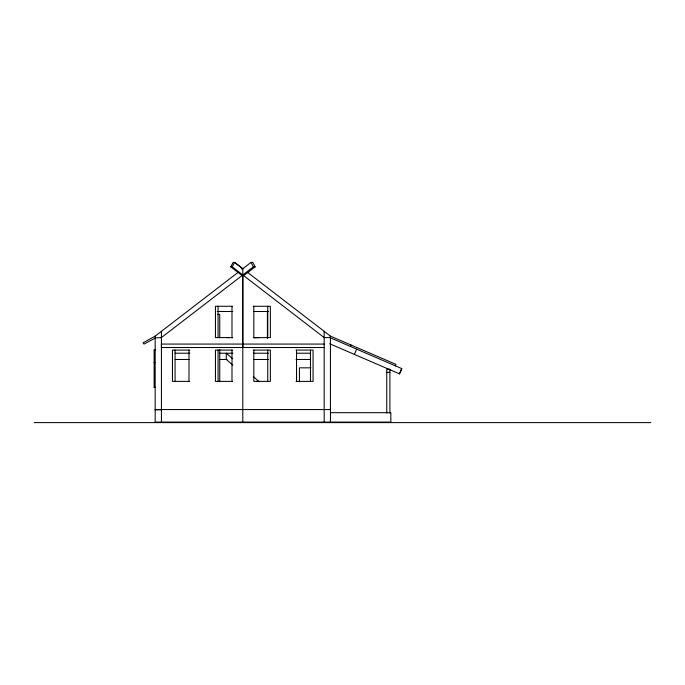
<?xml version="1.0" encoding="UTF-8"?>
<svg xmlns="http://www.w3.org/2000/svg" width="685" height="685" viewBox="0 0 685 685"><rect width="100%" height="100%" fill="white"/><g stroke="black" fill="none" stroke-linecap="round" stroke-linejoin="round"><path stroke-width="1.03" d="M188.983 381.391L188.983 350.095M231.992 381.785L231.992 350.095M242.798 347.526L242.798 346.516M242.798 274.976L242.798 347.192M350.446 346.464L351.062 345.026M354.385 354.41L356.654 349.144M395.348 365.824L395.998 364.403L330.435 336.13L247.568 272.382M399.415 373.83L401.684 368.556M241.317 268.717L242.798 268.717L251.027 262.389L252.816 262.389L255.137 266.859L244.579 274.976L241.317 274.976L230.742 266.842L233.106 262.398L234.587 262.398L242.798 268.717L242.798 422.08M230.742 266.842L232.224 266.842L234.587 262.398L242.798 268.717M155.161 338.107L144.004 344.084L143.045 342.842L155.161 336.13L237.832 272.544M255.137 266.859L253.356 266.859L161.42 337.577L155.161 337.936M253.972 337.671L270.361 337.577L270.361 306.272L253.279 306.272M259.341 337.577L253.827 337.774L253.827 306.272M155.161 409.793L161.42 409.767M232.532 306.272L215.458 306.272L215.458 337.577L229.09 337.577M217.188 311.495L232.84 311.495M253.792 311.495L268.4 311.495M217.719 314.364L219.731 314.364L219.731 337.893M330.435 337.577L324.176 337.577L232.224 266.842M324.176 344.067L161.42 344.067L161.42 347.526L324.176 347.526M154.125 349.966L155.161 349.966L154.125 350.009L154.125 387.376L155.161 387.376L154.125 387.333M189.531 350.095L172.449 350.095L172.449 381.391L189.531 381.391M232.532 350.095L215.458 350.095L215.458 381.391L232.532 381.391M253.279 350.095L270.361 350.095L270.361 381.391L256.721 381.391M295.988 350.095L313.071 350.095L313.071 381.391L295.988 381.391M175.103 353.22L189.831 353.22M219.277 353.22L232.84 353.22M253.364 353.22L268.4 353.22M296.511 353.22L310.442 353.22M175.163 359.479L189.094 359.479M219.602 359.479L227.06 359.479M253.681 359.479L268.589 359.479M296.031 359.479L310.622 359.479M154.125 362.562L155.161 362.562M310.896 367.828L299.422 367.828L299.422 381.742M386.768 372.357L389.902 372.357M259.341 381.391L253.827 381.391L253.827 350.095M155.161 409.561L330.435 409.561M330.435 412.687L390.844 412.687L390.844 422.08L155.161 422.08L155.161 336.13M34.25 422.611L650.75 422.611M226.478 337.577L232.763 337.705M329.648 343.742L399.56 373.89L401.838 368.624L329.819 337.568L330.435 336.13L330.435 422.08M232.712 358.786L226.29 353.22L226.29 359.479L232.712 365.045M253.587 376.87L259.204 381.742M251.027 262.389L253.356 266.859M389.902 413.046L389.902 369.232L386.768 369.232L386.768 413.046M324.176 331.317L324.176 422.08M310.459 350.095L310.459 381.391M296.536 350.095L296.536 381.391M267.749 306.272L267.749 337.577M267.749 350.095L267.749 381.391M267.407 310.853L267.407 338.57M231.992 306.272L231.992 337.774M219.731 349.658L219.731 381.75M218.07 306.272L218.07 337.577M218.07 350.095L218.07 381.391M175.06 350.095L175.06 381.391M161.42 331.317L161.42 422.08"/></g></svg>
